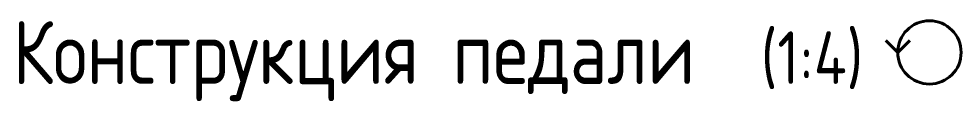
# Model space of a CAD drawing. Header units: millimetres. Extents: x 467 to 39028, y -12467 to 24298.
# Drawn here: x 32972.8 to 33329.2, y 24267.2 to 24297.7 of the extents above; entities that cross this region are included whole.
import ezdxf
from ezdxf.enums import TextEntityAlignment as Align

# ---------------------------------------------------------------- set-up
doc = ezdxf.new("R2010")
doc.units = ezdxf.units.MM
doc.layers.add('Cont', color=6, linetype='Continuous', lineweight=40)
doc.layers.add('Textb', color=6, linetype='Continuous')
doc.styles.add('Style1', font='romans.shx', dxfattribs={"width": 0.8})

# ---------------------------------------------------------------- blocks, each defined once
blk = doc.blocks.new('1')
at = {"layer": 'Cont'}
for q in [(0.137, 4.016), (2.4, 4.016)]:
    blk.add_line((1.269, 2.884), q, dxfattribs=at)
blk.add_circle((4.269, 2.884), 3, dxfattribs=at)
blk = doc.blocks.new('ZNAK04')
at = {"layer": 'Cont'}
blk.add_blockref('1', (30.272, 0.214), dxfattribs=at)
at = {"layer": 'Textb', "style": 'Style1', "width": 0.8}
for tag, height, p in [('А-А', 6, (13.879, 0.1)), ('SC', 5, (28.725, 0.1))]:
    blk.add_attdef(tag, text='', height=height, dxfattribs=at).set_placement(p, align=Align.RIGHT)
blk.add_attdef('45%%D(1)', (38.237, 0.1), '', height=5, dxfattribs=at)

msp = doc.modelspace()

# ---------------------------------------------------------------- block references
ref = msp.add_blockref('ZNAK04', (33179.085, 24273.288), dxfattribs=dict(xscale=4, yscale=4, zscale=4))
ref.add_attrib('А-А', 'Конструкция педали', dxfattribs={"layer": 'Textb', "height": 24, "style": 'Style1', "width": 0.8}).set_placement((33228.588, 24273.688), align=Align.RIGHT)
ref.add_attrib('SC', '(1:4)', dxfattribs={"layer": 'Textb', "height": 20, "style": 'Style1', "width": 0.8}).set_placement((33292.211, 24273.688), align=Align.RIGHT)

doc.saveas('drawing.dxf')
